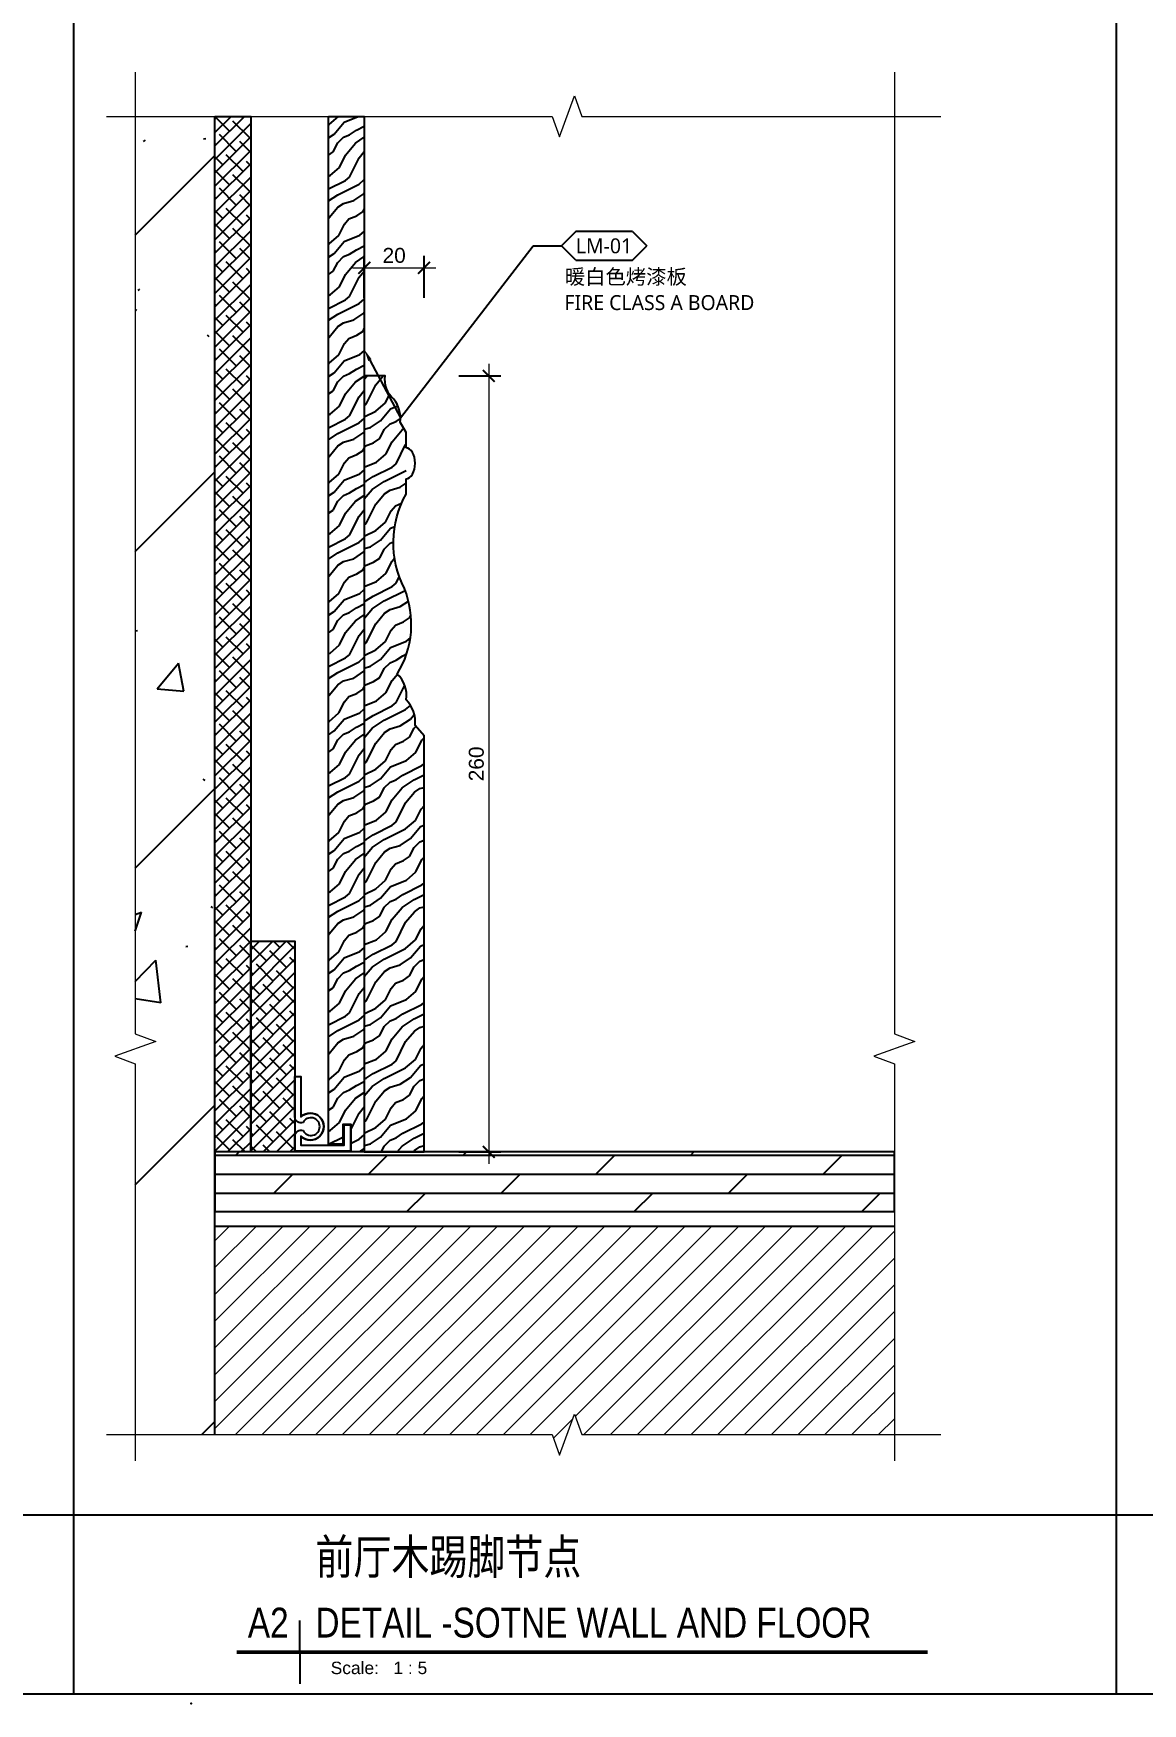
# Model space of a CAD drawing. Header units: millimetres. Extents: x 6321 to 61876, y 123 to 15211.
# Drawn here: x 50128 to 50499, y 8082 to 8641 of the extents above; entities that cross this region are included whole.
import ezdxf
from ezdxf import colors
from ezdxf.entities.mleader import LeaderData, LeaderLine
from ezdxf.enums import TextEntityAlignment as Align
from ezdxf.math import Vec2, Vec3

# ---------------------------------------------------------------- set-up
doc = ezdxf.new("R2010")
doc.units = ezdxf.units.MM
doc.layers.get('Defpoints').update_dxf_attribs({"color": 250})
for name, color, linetype, lineweight in [('_ACM-A-ANNO-DIMS', 2, 'Continuous', 13), ('_ACM-A-ANNO-DIMS @ 2', 2, 'Continuous', 13), ('_ACM-A-DETL-PATT', 8, 'Continuous', 0), ('Thick Line', 7, 'Continuous', 50), ('视图标题', 90, 'Continuous', 25)]:
    doc.layers.add(name, color=color, linetype=linetype, lineweight=lineweight)
for name, color, linetype in [('G-ANNO-SYMB', 7, 'Continuous'), ('G-ANNO-TITL', 7, 'Continuous'), ('I-DETL-LW01', 1, 'Continuous'), ('I-DETL-LW02', 2, 'Continuous'), ('I-DETL-LW251', 251, 'Continuous'), ('IA10-16 Floor Detail$0$I-SECT-LW09', 9, 'Continuous'), ('PE-尺寸标注', 44, 'Continuous'), ('WALL TYPE$0$G-ANNO-NOTE-CH', 7, 'Continuous'), ('WALL TYPE$0$I-SECT-LW03', 3, 'Continuous')]:
    doc.layers.add(name, color=color, linetype=linetype)
doc.styles.add('Aecom chinese title', font='simhei.ttf', dxfattribs={"width": 0.8})
doc.styles.add('Arial', font='ARIALUNI.ttf')
doc.styles.add('Arial_4', font='arial.ttf', dxfattribs={"height": 2.5})
doc.styles.add('WALL TYPE$0$Aecom Chinese', font='Microsoft YaHei.ttf')
doc.dimstyles.new('Aec-Arch-M-2', dxfattribs={"dimscale": 2, "dimtxt": 2.5, "dimasz": 2, "dimexe": 2, "dimexo": 2, "dimgap": 0.8, "dimtad": 1, "dimdec": 0, "dimrnd": 1, "dimzin": 3, "dimdsep": 46, "dimtxsty": 'Arial', "dimblk": 'WALL TYPE$0$_ArchTick', "dimcen": 2.5, "dimdle": 2, "dimclrd": 256, "dimclre": 256, "dimclrt": 256, "dimazin": 2, "dimtfac": 0.75, "dimtdec": 0, "dimtix": 1, "dimtmove": 2, "dimatfit": 2, "dimfxl": 5, "dimfxlon": 1, "dimtolj": 1, "dimtzin": 0, "dimlwd": -1, "dimarcsym": 0})

# ---------------------------------------------------------------- blocks, each defined once
blk = doc.blocks.new('WALL TYPE$0$_ArchTick')
at = {"color": 0, "linetype": 'ByBlock', "const_width": 0.15}
blk.add_lwpolyline([(-0.5, -0.5), (0.5, 0.5)], dxfattribs=at)
blk = doc.blocks.new('*D138')
at = {"layer": '_ACM-A-ANNO-DIMS', "ltscale": 2, "transparency": 16777216}
blk.add_line((50280.24253166417, 8530.405074895874), (50280.24253166417, 8262.405074895862), dxfattribs=at)
at = {"layer": '_ACM-A-ANNO-DIMS', "linetype": 'Continuous', "lineweight": -2, "ltscale": 2, "transparency": 16777216}
for p, q in [((50270.24358504877, 8526.405074895874), (50284.24253166417, 8526.405074895874)), ((50270.24253166417, 8266.405074895862), (50284.24253166417, 8266.405074895862))]:
    blk.add_line(p, q, dxfattribs=at)
at = {"layer": 'Defpoints', "color": 0, "linetype": 'Continuous', "ltscale": 2, "transparency": 16777216}
for p in [(50245.53711504594, 8526.405074895874, 0.4748328055727624), (50245.53711504588, 8266.405074895862), (50280.24253166417, 8266.405074895862)]:
    blk.add_point(p, dxfattribs=at)
at = {"layer": '_ACM-A-ANNO-DIMS', "linetype": 'Continuous', "ltscale": 2, "transparency": 16777216, "xscale": 4, "yscale": 4, "zscale": 4}
for p, rotation in [((50280.24253166417, 8526.405074895874), 90), ((50280.24253166417, 8266.405074895862), 270)]:
    blk.add_blockref('WALL TYPE$0$_ArchTick', p, dxfattribs=dict(at, rotation=rotation))
at = {"layer": '_ACM-A-ANNO-DIMS', "linetype": 'Continuous', "ltscale": 2, "transparency": 16777216, "insert": (50276.08796140495, 8396.40507489585), "char_height": 5, "attachment_point": 5, "rotation": 90, "style": 'Arial'}
blk.add_mtext('\\A1;260', dxfattribs=at)
blk = doc.blocks.new('*D139')
at = {"layer": '_ACM-A-ANNO-DIMS', "ltscale": 2, "transparency": 16777216}
blk.add_line((50234.53711507198, 8562.585313085336), (50262.53711499748, 8562.585313085336), dxfattribs=at)
at = {"layer": '_ACM-A-ANNO-DIMS', "linetype": 'Continuous', "lineweight": -2, "ltscale": 2, "transparency": 16777216}
for p, q in [((50238.53711507198, 8552.586290567795), (50238.53711507198, 8566.585313085336)), ((50258.53711499748, 8552.585374151753), (50258.53711499748, 8566.585313085336))]:
    blk.add_line(p, q, dxfattribs=at)
at = {"layer": 'Defpoints', "color": 0, "linetype": 'Continuous', "ltscale": 2, "transparency": 16777216}
for p in [(50258.53711499748, 8562.585313085336), (50238.53711507198, 8526.40507489587, 0.4748328055727624), (50258.53711499748, 8405.821945462265, 0.4748328055727624)]:
    blk.add_point(p, dxfattribs=at)
at = {"layer": '_ACM-A-ANNO-DIMS', "linetype": 'Continuous', "ltscale": 2, "transparency": 16777216, "xscale": 4, "yscale": 4, "zscale": 4, "rotation": 180}
blk.add_blockref('WALL TYPE$0$_ArchTick', (50238.53711507198, 8562.585313085336), dxfattribs=at)
at = {"layer": '_ACM-A-ANNO-DIMS', "linetype": 'Continuous', "ltscale": 2, "transparency": 16777216, "xscale": 4, "yscale": 4, "zscale": 4}
blk.add_blockref('WALL TYPE$0$_ArchTick', (50258.53711499748, 8562.585313085336), dxfattribs=at)
at = {"layer": '_ACM-A-ANNO-DIMS', "linetype": 'Continuous', "ltscale": 2, "transparency": 16777216, "insert": (50248.53711503473, 8566.739883344544), "char_height": 5, "attachment_point": 5, "style": 'Arial'}
blk.add_mtext('\\A1;20', dxfattribs=at)
blk = doc.blocks.new('视口 - No Ref  Number-1111583-交互展示区立面图2 DIGITAL CORRIDOR ELEVATION 2')
at = {"layer": 'Thick Line'}
blk.add_line((-4.375866897181176e-18, -2.43028095123073e-18), (-12.7, 2.276152888869338e-18), dxfattribs=at)
at = {"layer": '视图标题'}
for p, q in [((-9.916343030603174e-20, -2.43028095123069e-18), (5.079472632426117e-21, 6.35)), ((-4.375866897181283e-18, -2.43028095123069e-18), (1.253369462707223e-19, -6.35))]:
    blk.add_line(p, q, dxfattribs=at)
blk = doc.blocks.new('A$C0FD827E6')
at = {"color": 0, "linetype": 'ByBlock', "lineweight": -2}
blk.add_point((-3.125000000000227, -10.74054943528381), dxfattribs=at)
at = {"layer": '视图标题', "color": 7, "lineweight": 50}
blk.add_line((18.74999999999977, -0.390625), (144.9336310426152, -0.390625), dxfattribs=at)
at = {"layer": '视图标题'}
blk.add_blockref('视口 - No Ref  Number-1111583-交互展示区立面图2 DIGITAL CORRIDOR ELEVATION 2', (18.74999999999977, -0.390625), dxfattribs=at)
at = {"layer": 'G-ANNO-SYMB', "width": 0.8}
for tag, p, height, style in [('TITLE1', (21.87500100595412, 19.23148651653764), 7, 'Aecom chinese title'), ('TITLE2', (21.87500100595412, 10.35156173424548), 6, 'Arial'), ('DN', (3.125001005954118, 2.539061734245479), 6, 'Arial'), ('TITLE3', (21.87500100595412, 2.539061734245479), 6, 'Arial')]:
    blk.add_attdef(tag, p, '', height=height, dxfattribs=dict(at, style=style))
at = {"layer": '视图标题', "color": 7, "lineweight": 5, "insert": (24.94145014255275, -2.316222061894706), "char_height": 2.5, "width": 25.89450625, "attachment_point": 1, "style": 'Arial_4'}
blk.add_mtext('Scale:   1 : 5', dxfattribs=at)
blk = doc.blocks.new('WHA12202707')
at = {"transparency": 16777216}
for p, q in [((2.381249999995816, 2.381249999998545), (0, 0)), ((2.381249999995816, -2.381249999994907), (0, 0)), ((11.90624999998818, 2.381249999998545), (2.381249999995816, 2.381249999998545)), ((11.90624999998818, 2.381249999998545), (14.28749999998399, 0)), ((11.90624999998818, -2.381249999994907), (14.28749999998399, 0)), ((2.381249999995816, -2.381249999994907), (11.90624999998818, -2.381249999994907))]:
    blk.add_line(p, q, dxfattribs=at)
at = {"transparency": 16777216, "style": 'WALL TYPE$0$Aecom Chinese'}
blk.add_attdef('英文2', (0.4915142908575945, -14.58335883787367), '', height=2.5, dxfattribs=at)
at = {"layer": 'WALL TYPE$0$G-ANNO-NOTE-CH', "transparency": 16777216, "style": 'WALL TYPE$0$Aecom Chinese'}
blk.add_attdef('编号', text='', height=2.5, dxfattribs=at).set_placement((7.100982051833853, 0), align=Align.MIDDLE)
for tag, p in [('中文', (0.5380008727915992, -5.178695852169766)), ('英文', (0.4915142908830603, -9.507158057298511))]:
    blk.add_attdef(tag, text='', height=2.5, dxfattribs=at).set_placement(p, align=Align.MIDDLE_LEFT)

msp = doc.modelspace()

# ---------------------------------------------------------------- hatches: boundary and pattern name
h = msp.add_hatch()
h.set_pattern_fill('0-钢筋混凝土001-DOM', color=250, scale=15, pattern_type=2)
h.set_pattern_definition([(45, (-3245.194146723894, -1558.447444059378), (-53.03300858899107, 53.03300858899107), []), (49.99999999999999, (-3245.194146723894, -1558.447444059378), (107.589027390113, -9.412820247389266), [11.25, -123.75]), (355, (-3245.194146723894, -1558.447444059378), (-20.81270004195, 112.8288200550018), [9, -99]), (100.4514, (-3236.228394723894, -1559.231845059378), (86.77640725710323, 103.415931309143), [9.5610285, -105.1713168]), (46.18420000000001, (-3245.194146723894, -1528.447444059378), (160.0861572938467, -24.82785214935271), [16.875, -185.625]), (96.6356, (-3231.853634973894, -1530.516440109378), (140.1994058323055, 146.1176806350663), [14.3415432, -157.75695]), (351.1842, (-3245.194146723894, -1528.447444059378), (140.1992917700441, 146.1177901387987), [13.5, -148.5]), (21, (-3230.194146723894, -1535.947444059378), (89.53605781776925, -60.39283359980082), [11.25, -123.75]), (326.0000000000001, (-3230.194146723894, -1535.947444059378), (36.49729978823726, 108.772506757028), [9, -99]), (71.4514, (-3222.732811773894, -1540.980184959378), (126.0333942872235, 48.37957450649286), [9.5610285, -105.1713168]), (37.50000000000001, (-3245.194146723894, -1558.447444059378), (1.8239782975936, 49.93407807469672), [0.75, -97.8, 0.75, -100.5, 0.75, -99.375]), (7.499999999999999, (-3245.194146723894, -1558.447444059378), (39.46043061632229, 59.16175678235403), [0.75, -57.3, 0.75, -95.55, 0.75, -37.875]), (327.5, (-3278.644146723894, -1558.447444059378), (80.07336542586135, -3.383230760156963), [0.75, -37.5, 0.75, -117, 0.75, -155.25]), (317.5, (-3293.644146723894, -1558.447444059378), (87.47792540135794, 15.01574734984766), [0.75, -48.75, 0.75, -77.69999999999999, 0.75, -110.25])])
h.paths.add_polyline_path([(50161.76327334069, 8295.943544525866), (50161.76327334068, 8171.670861127624), (50188.4784849545, 8171.670861127624), (50188.47848495451, 8613.315662807594), (50161.76327334069, 8613.315662807594), (50161.76327334068, 8305.943544525866), (50168.63196688932, 8303.44354452587), (50154.89457979205, 8298.443544525866)])
at = {"layer": '_ACM-A-DETL-PATT'}
h = msp.add_hatch(dxfattribs=at)
h.set_pattern_fill('ANSI31', color=256, scale=2)
h.set_pattern_definition([(45, (50188.47848495451, 8164.802167578984), (-4.490128060534577, 4.490128060534577), [])])
h.paths.add_polyline_path([(50188.47848495451, 8241.454833020149), (50188.47848495451, 8171.670861127624), (50301.46815590932, 8171.670861127624), (50303.96815590932, 8164.802167578984), (50308.96815590932, 8178.539554676261), (50311.46815590932, 8171.670861127624), (50416.18005168642, 8171.670861127624), (50416.18005168642, 8241.454833020149)])
at = {"layer": 'I-DETL-LW251'}
h = msp.add_hatch(dxfattribs=at)
h.set_pattern_fill('ANSI38', color=250)
h.set_pattern_definition([(45, (13926.632522926, -2208.373822223376), (-2.245064030267288, 2.245064030267288), []), (135, (13926.632522926, -2208.373822223376), (-6.735192090801864, 2.245064030267289), [7.9375, -4.7625])])
h.paths.add_polyline_path([(50188.47848495451, 8613.315662807594), (50200.4784849545, 8613.315662807594), (50200.47848495451, 8266.40507489587), (50188.47848495451, 8266.40507489587)])
h = msp.add_hatch(dxfattribs=at)
h.set_pattern_fill('ANSI38', color=250)
h.set_pattern_definition([(45, (50917.41965204142, 9086.976020564021), (-2.245064030267288, 2.245064030267288), []), (135, (50917.41965204142, 9086.976020564021), (-6.735192090801864, 2.245064030267289), [7.9375, -4.7625])])
h.paths.add_polyline_path([(50200.47848495452, 8337.029958328696), (50215.27848495452, 8337.029958328696), (50215.27848490723, 8266.40507489587), (50200.47848490723, 8266.40507489587)])
at = {"layer": 'IA10-16 Floor Detail$0$I-SECT-LW09'}
h = msp.add_hatch(dxfattribs=at)
h.set_pattern_fill('DOLMIT', color=8)
h.set_pattern_definition([(0, (50011.34749339845, 7268.348855776206), (0, 6.35), []), (45, (50011.34749339845, 7268.348855776206), (-12.69999134350098, 12.69999134350099), [8.980256121069154, -17.96051224213831])])
h.paths.add_polyline_path([(50416.18005168642, 8266.40507489582), (50188.47848495451, 8266.40507489587), (50188.47848495451, 8246.405074895776), (50416.18005168641, 8246.405074895725)])
at = {"layer": 'PE-尺寸标注'}
h = msp.add_hatch(dxfattribs=at)
h.set_pattern_fill('木纹面1', color=250, scale=5, style=0, pattern_type=2)
h.set_pattern_definition([(63.43494882, (14150.18362301555, -2363.763360903119), (19.9999999776412, -1.019972994953378e-09), [4.621368349999983, -17.73931139999993]), (40.60129465000001, (14137.02658366555, -2346.46939465312), (19.99999998960277, 1.801355620223433e-08), [4.1580665, -88.037378]), (40.60129465000001, (14147.02658366555, -2326.46939465312), (19.99999998960277, 1.801355620223433e-08), [4.1580665, -88.037378]), (40.60129465000001, (14157.02658366555, -2306.46939465312), (19.99999995163994, -1.452601372520235e-08), [4.1580665, -88.037378]), (63.43494882, (14140.03618701555, -2366.558232903119), (19.9999999776412, -1.019972994953378e-09), [4.237007799999983, -18.12367194999993]), (50.19442891000001, (14141.93103451555, -2362.768537903119), (20.00000001048198, 7.906986176919872e-10), [2.240490499999992, -75.86200599999972]), (50.19442891000001, (14151.93103451555, -2342.768537903119), (20.00000001048198, 7.906986176919872e-10), [2.240490499999992, -75.86200599999972]), (50.19442891000001, (14161.93103451555, -2322.768537903119), (20.00000001048198, 7.906986176919872e-10), [2.240490499999992, -75.86200599999972]), (21.80140949, (14143.36536156555, -2361.04734540312), (19.99999999207265, -2.658084197193489e-08), [2.86871215, -50.9829359]), (33.69006753, (14146.02889396554, -2359.981932453119), (20.00000002516126, -1.246418634970325e-08), [2.521813, -33.53369975]), (63.43494880000001, (14148.12716921555, -2358.583082303119), (19.9999999776412, -8.001289630854558e-09), [3.3552885, -19.0053909]), (45, (14149.62770001555, -2355.582020703119), (19.99999996643937, 0), [2.7178182, -53.8507243]), (45, (14159.62770001555, -2335.582020703119), (19.99999996643937, 0), [2.7178182, -53.8507243]), (21.80140949, (14151.54948766555, -2353.66023305312), (19.99999999207265, -2.658084197193489e-08), [2.19237, -51.65927799999999]), (63.43494880000001, (14133.55510656555, -2367.02039375312), (19.9999999776412, -8.001289630854558e-09), [7.1895999, -15.1710799]), (50.19442891000001, (14136.77039341555, -2360.58982010312), (20.00000001048198, 7.906986176919872e-10), [4.573561999999983, -73.52893489999973]), (50.19442891000001, (14146.77039341555, -2340.58982010312), (20.00000001048198, 7.906986176919872e-10), [4.573561999999983, -73.52893489999973]), (50.19442891000001, (14156.77039341555, -2320.58982010312), (20.00000001048198, 7.906986176919872e-10), [4.573561999999983, -73.52893489999973]), (33.69006753, (14139.69831636555, -2357.076312553119), (20.00000002516126, -1.246418634970325e-08), [2.2405595, -33.8149534]), (15.94539589999999, (14141.56257441555, -2355.833473853119), (19.99999999510854, -1.449476086934354e-06), [3.5624845, -69.23861445]), (33.69006753, (14144.98798851555, -2354.85478415312), (20.00000002516126, -1.246418634970325e-08), [4.0929665, -31.9625462]), (50.19442891000001, (14148.39354251555, -2352.584414803119), (20.00000001048198, 7.906986176919872e-10), [5.197337999999983, -72.90515899999973]), (50.19442891000001, (14158.39354251555, -2332.584414803119), (20.00000001048198, 7.906986176919872e-10), [5.197337999999983, -72.90515899999973]), (50.1944289, (14168.39354251555, -2312.584414803119), (20.00000001048198, -2.699959145147091e-09), [5.197338, -72.905159]), (21.80140949, (14151.72080236555, -2348.59170705312), (19.99999999207265, -2.658084197193489e-08), [5.7145015, -48.137147]), (50.19442891000001, (14132.25036176555, -2359.629883403119), (20.00000001048198, 7.906986176919872e-10), [5.214066749999984, -72.88842999999972]), (50.19442891000001, (14142.25036176555, -2339.629883403119), (20.00000001048198, 7.906986176919872e-10), [5.214066749999984, -72.88842999999972]), (50.19442891000001, (14152.25036176555, -2319.629883403119), (20.00000001048198, 7.906986176919872e-10), [5.214066749999984, -72.88842999999972]), (33.69006753, (14135.58832596555, -2355.624326403119), (20.00000002516126, -1.246418634970325e-08), [4.838075, -31.21743775]), (26.56505118, (14139.61384766555, -2352.94064520312), (19.9999999776412, 1.019975215399427e-09), [7.98596, -81.456759]), (26.56505118, (14149.61384766555, -2332.94064520312), (19.9999999776412, 1.019975215399427e-09), [7.98596, -81.456759]), (40.60129465000001, (14146.75672876555, -2349.36919690312), (19.99999998960277, 1.801355620223433e-08), [4.319301400000001, -87.87614315]), (40.60129465000001, (14156.75672876555, -2329.36919690312), (19.99999998960277, 1.801355620223433e-08), [4.319301400000001, -87.87614315]), (40.60129465000001, (14166.75672676555, -2309.36919690312), (19.99999998960277, 1.801355620223433e-08), [4.319301400000001, -87.87614315]), (33.69006753, (14133.58505126555, -2352.84600785312), (20.00000002516126, -1.246418634970325e-08), [2.73579165, -33.31972211]), (26.56505119999999, (14135.86136751555, -2351.328463703119), (19.9999999776412, 8.001289630854558e-09), [7.1580762, -82.28464299999999]), (26.56505119999999, (14145.86136751555, -2331.328463703119), (20.00000002236256, -8.144142804589194e-08), [7.1580762, -82.28464299999999]), (40.60129465000001, (14142.26374551555, -2348.12727490312), (19.99999998960277, 1.801355620223433e-08), [1.700823, -90.49462155]), (40.60129465000001, (14152.26374551555, -2328.12727490312), (19.99999998960277, 1.801355620223433e-08), [1.700823, -90.49462155]), (40.60129465000001, (14162.26374526555, -2308.12727490312), (19.99999998960277, 1.801355620223433e-08), [1.700823, -90.49462155])])
h.paths.add_polyline_path([(50226.53711507198, 8613.31564308733), (50238.53711507198, 8613.315666996705), (50238.53711507198, 8266.405074895907), (50234.08462692917, 8266.405074895907), (50234.08462692917, 8275.597865882539), (50231.28191140819, 8275.597865882539), (50231.28191140819, 8268.986984683366), (50226.53711507219, 8268.987778027675)])
h = msp.add_hatch(dxfattribs=at)
h.set_pattern_fill('木纹面1', color=250, scale=5, style=0, pattern_type=2)
h.set_pattern_definition([(63.43494882, (8445.770963637362, -3619.812372759321), (19.9999999776412, -1.019972994953378e-09), [4.621368349999987, -17.73931139999994]), (40.60129465000001, (8432.613924287361, -3602.518406509321), (19.99999998960277, 1.801355620223433e-08), [4.1580665, -88.037378]), (40.60129465000001, (8442.613924287361, -3582.518406509321), (19.99999998960277, 1.801355620223433e-08), [4.1580665, -88.037378]), (40.60129465000001, (8452.613924287361, -3562.518406509321), (19.99999995163994, -1.452601372520235e-08), [4.1580665, -88.037378]), (63.43494882, (8435.62352763736, -3622.607244759321), (19.9999999776412, -1.019972994953378e-09), [4.237007799999986, -18.12367194999995]), (50.19442891000001, (8437.518375137362, -3618.817549759321), (20.00000001048198, 7.906986176919872e-10), [2.240490499999993, -75.86200599999978]), (50.19442891000001, (8447.518375137362, -3598.817549759321), (20.00000001048198, 7.906986176919872e-10), [2.240490499999993, -75.86200599999978]), (50.19442891000001, (8457.518375137362, -3578.817549759321), (20.00000001048198, 7.906986176919872e-10), [2.240490499999993, -75.86200599999978]), (21.80140949, (8438.952702187362, -3617.09635725932), (19.99999999207265, -2.658084197193489e-08), [2.86871215, -50.9829359]), (33.69006753, (8441.616234587362, -3616.030944309321), (20.00000002516126, -1.246418634970325e-08), [2.521813, -33.53369975]), (63.43494880000001, (8443.714509837362, -3614.63209415932), (19.9999999776412, -8.001289630854558e-09), [3.3552885, -19.0053909]), (45, (8445.215040637362, -3611.63103255932), (19.99999996643937, 0), [2.7178182, -53.8507243]), (45, (8455.215040637362, -3591.63103255932), (19.99999996643937, 0), [2.7178182, -53.8507243]), (21.80140949, (8447.136828287361, -3609.709244909321), (19.99999999207265, -2.658084197193489e-08), [2.19237, -51.65927799999999]), (63.43494880000001, (8429.142447187362, -3623.069405609321), (19.9999999776412, -8.001289630854558e-09), [7.1895999, -15.1710799]), (50.19442891000001, (8432.357734037361, -3616.638831959321), (20.00000001048198, 7.906986176919872e-10), [4.573561999999987, -73.52893489999978]), (50.19442891000001, (8442.357734037361, -3596.638831959321), (20.00000001048198, 7.906986176919872e-10), [4.573561999999987, -73.52893489999978]), (50.19442891000001, (8452.357734037361, -3576.638831959321), (20.00000001048198, 7.906986176919872e-10), [4.573561999999987, -73.52893489999978]), (33.69006753, (8435.285656987362, -3613.12532440932), (20.00000002516126, -1.246418634970325e-08), [2.2405595, -33.8149534]), (15.94539589999999, (8437.149915037362, -3611.88248570932), (19.99999999510854, -1.449476086934354e-06), [3.5624845, -69.23861445]), (33.69006753, (8440.575329137362, -3610.903796009321), (20.00000002516126, -1.246418634970325e-08), [4.0929665, -31.9625462]), (50.19442891000001, (8443.980883137361, -3608.63342665932), (20.00000001048198, 7.906986176919872e-10), [5.197337999999987, -72.90515899999978]), (50.19442891000001, (8453.980883137361, -3588.63342665932), (20.00000001048198, 7.906986176919872e-10), [5.197337999999987, -72.90515899999978]), (50.1944289, (8463.980883137361, -3568.63342665932), (20.00000001048198, -2.699959145147091e-09), [5.197338, -72.905159]), (21.80140949, (8447.308142987362, -3604.640718909321), (19.99999999207265, -2.658084197193489e-08), [5.7145015, -48.137147]), (50.19442891000001, (8427.837702387362, -3615.678895259321), (20.00000001048198, 7.906986176919872e-10), [5.214066749999987, -72.88842999999977]), (50.19442891000001, (8437.837702387362, -3595.678895259321), (20.00000001048198, 7.906986176919872e-10), [5.214066749999987, -72.88842999999977]), (50.19442891000001, (8447.837702387362, -3575.678895259321), (20.00000001048198, 7.906986176919872e-10), [5.214066749999987, -72.88842999999977]), (33.69006753, (8431.175666587362, -3611.673338259321), (20.00000002516126, -1.246418634970325e-08), [4.838075, -31.21743775]), (26.56505118, (8435.201188287361, -3608.989657059321), (19.9999999776412, 1.019975215399427e-09), [7.98596, -81.456759]), (26.56505118, (8445.201188287361, -3588.989657059321), (19.9999999776412, 1.019975215399427e-09), [7.98596, -81.456759]), (40.60129465000001, (8442.344069387362, -3605.418208759321), (19.99999998960277, 1.801355620223433e-08), [4.319301400000001, -87.87614315]), (40.60129465000001, (8452.344069387362, -3585.418208759321), (19.99999998960277, 1.801355620223433e-08), [4.319301400000001, -87.87614315]), (40.60129465000001, (8462.344067387361, -3565.418208759321), (19.99999998960277, 1.801355620223433e-08), [4.319301400000001, -87.87614315]), (33.69006753, (8429.172391887361, -3608.895019709321), (20.00000002516126, -1.246418634970325e-08), [2.73579165, -33.31972211]), (26.56505119999999, (8431.44870813736, -3607.37747555932), (19.9999999776412, 8.001289630854558e-09), [7.1580762, -82.28464299999999]), (26.56505119999999, (8441.44870813736, -3587.37747555932), (20.00000002236256, -8.144142804589194e-08), [7.1580762, -82.28464299999999]), (40.60129465000001, (8437.851086137362, -3604.176286759321), (19.99999998960277, 1.801355620223433e-08), [1.700823, -90.49462155]), (40.60129465000001, (8447.851086137362, -3584.176286759321), (19.99999998960277, 1.801355620223433e-08), [1.700823, -90.49462155]), (40.60129465000001, (8457.851085887361, -3564.176286759321), (19.99999998960277, 1.801355620223433e-08), [1.700823, -90.49462155])])
edge = h.paths.add_edge_path()
edge.add_line((50252.53711501983, 8502.287948520863), (50252.53711501983, 8507.455917251626))
edge.add_line((50252.53711501983, 8507.455917251626), (50250.53711502728, 8510.901595949721))
edge.add_arc((50240.58489667806, 8512.303881053407), 10.05052504014714, 351.9797219312368, 399.5200050795318)
edge.add_arc((50253.93424374804, 8525.095431536029), 8.498643195831919, 171.1353803830274, 228.8145070005629, ccw=False)
edge.add_line((50245.53711504591, 8526.40507489587), (50238.53711507199, 8526.40507489587))
edge.add_line((50238.53711507199, 8526.40507489587), (50238.53711507198, 8266.405074895863))
edge.add_line((50238.53711507198, 8266.405074895863), (50258.53711499748, 8266.405074895867))
edge.add_line((50258.53711499748, 8266.405074895867), (50258.53711499748, 8405.821945462265))
edge.add_line((50258.53711499748, 8405.821945462265), (50255.53711500866, 8409.267563125215))
edge.add_arc((50244.96904031983, 8410.41548208979), 10.63023614873192, 353.8007573452679, 404.6071408440296)
edge.add_arc((50243.26327613903, 8419.479197714962), 9.410631853999348, 350.2189018747986, 408.1889963144571)
edge.add_arc((50222.57946803421, 8443.211693513917), 31.72091264488684, 328.194088138417, 382.1705540243183)
edge.add_arc((50281.68644943561, 8470.441301845049), 33.41853959535202, 150.7212126015101, 207.1685912466846, ccw=False)
edge.add_line((50252.53711501983, 8486.784957855967), (50252.53711501983, 8491.952804516402))

# ---------------------------------------------------------------- linework, layer by layer
msp.add_arc((50220.4518665303, 8274.895833063792, 0.03538970285239595), 4.511778188747094, 225.3032882783399, 134.6967117216601)
at = {"layer": '_ACM-A-ANNO-DIMS', "linetype": 'Continuous', "ltscale": 2, "elevation": 3.645148675658872}
for points in [[(50161.76327334068, 8628.127549346858), (50161.76327334068, 8305.94354452587), (50168.63196688932, 8303.44354452587), (50154.89457979205, 8298.44354452587), (50161.76327334068, 8295.94354452587), (50161.76327334068, 8162.925418990349)], [(50416.18005168642, 8628.127549346858), (50416.18005168642, 8305.94354452587), (50423.04874523506, 8303.44354452587), (50409.31135813778, 8298.44354452587), (50416.18005168642, 8295.94354452587), (50416.18005168642, 8162.925418990349)]]:
    msp.add_lwpolyline(points, dxfattribs=at)
at = {"layer": '_ACM-A-ANNO-DIMS', "linetype": 'Continuous', "ltscale": 2}
for points in [[(50152.1647675765, 8613.315662807594), (50301.46815590932, 8613.315662807594), (50303.96815590932, 8606.446969258954), (50308.96815590932, 8620.18435635623), (50311.46815590932, 8613.315662807594), (50431.75067496684, 8613.315662807594)], [(50152.1647675765, 8171.670861127624), (50301.46815590932, 8171.670861127624), (50303.96815590932, 8164.802167578984), (50308.96815590932, 8178.539554676261), (50311.46815590932, 8171.670861127624), (50431.75067496684, 8171.670861127624)]]:
    msp.add_lwpolyline(points, dxfattribs=at)
at = {"layer": 'Defpoints', "color": 251}
for p, q in [((50141.0403222418, 9228.772157678226), (50141.0403222418, 8084.772157678226)), ((50490.54032566086, 9228.772157678226), (50490.54032566086, 8084.772157678226)), ((49755.94032566086, 8144.772157678226), (51225.14032566087, 8144.772157678226))]:
    msp.add_line(p, q, dxfattribs=at)
at = {"layer": 'Defpoints', "color": 1}
msp.add_lwpolyline([(51225.14032566087, 8084.772157678226), (49755.94032566086, 8084.772157678226), (49755.94032566086, 9228.772157678226), (51225.14032566087, 9228.772157678226)], close=True, dxfattribs=at)
at = {"layer": 'I-DETL-LW01'}
for points in [[(50188.47848495451, 8613.315662807594), (50200.4784849545, 8613.315662807594), (50200.47848495451, 8266.40507489587), (50188.47848495451, 8266.40507489587)], [(50200.47848495452, 8337.029958328696), (50215.27848495452, 8337.029958328696), (50215.27848490723, 8266.40507489587), (50200.47848490723, 8266.40507489587)]]:
    msp.add_lwpolyline(points, close=True, dxfattribs=at)
at = {"layer": 'I-DETL-LW01', "elevation": 3.645148675658872}
msp.add_lwpolyline([(50416.18005168642, 8241.454833020149), (50188.47848495451, 8241.454833020149)], dxfattribs=at)
at = {"layer": 'I-DETL-LW02', "elevation": 0.4748328055727624}
msp.add_lwpolyline([(50226.53711507198, 8613.31564308733), (50238.53711507198, 8613.315666996705), (50238.53711507198, 8266.405074895907), (50234.08462692917, 8266.405074895907), (50234.08462692917, 8275.597865882539), (50231.28191140819, 8275.597865882539), (50231.28191140819, 8268.986984683366), (50226.53711507219, 8268.987778027675)], close=True, dxfattribs=at)
msp.add_lwpolyline([(50252.53711501983, 8502.287948520863), (50252.53711501983, 8507.455917251626), (50250.53711502728, 8510.901595949721, 0.2104609323525432), (50248.33789628548, 8518.699508518328, -0.2571244085404081), (50245.53711504591, 8526.40507489587), (50238.53711507199, 8526.40507489587), (50238.53711507198, 8266.405074895863), (50258.53711499748, 8266.405074895867), (50258.53711499748, 8405.821945462265), (50255.53711500866, 8409.267563125215, 0.2253890010324974), (50252.53711501983, 8417.880478132187, 0.2584783740189748), (50249.53711503101, 8426.493393139166, 0.2399701561620722), (50251.955083772, 8455.182052700258, -0.251402421285622), (50252.53711501983, 8486.784957855967), (50252.53711501983, 8491.952804516402)], format="xyb", dxfattribs=at)
at = {"layer": 'I-DETL-LW02', "elevation": -0.01089925951196724}
msp.add_lwpolyline([(50233.86034200308, 8266.630939322133), (50215.27848970941, 8266.630939322133), (50215.27848970941, 8271.688681371552, -0.5273176530246371), (50218.00219091106, 8273.553153569597, 4.178275816144416), (50218.00219091817, 8276.238512562517, -0.5273176539620763), (50215.27848970941, 8278.10298475604), (50215.27848970941, 8291.654237295801), (50217.27848970941, 8291.654237295801), (50217.27848970941, 8278.102984756044, -2.396255539831327), (50217.27848970941, 8271.688681371541), (50217.27848970941, 8268.630939322133), (50230.1805799311, 8268.630939322133), (50231.78191140819, 8268.630939322133), (50231.78191140819, 8275.4216602789), (50233.86034200308, 8275.4216602789)], format="xyb", close=True, dxfattribs=at)
at = {"layer": 'I-DETL-LW02'}
msp.add_lwpolyline([(50416.18005168642, 8266.40507489582), (50188.47848495451, 8266.40507489587), (50188.47848495451, 8246.405074895776), (50416.18005168641, 8246.405074895725)], close=True, dxfattribs=at)
msp.add_ellipse((50252.53711501982, 8497.120376518631, 0.4748328055727624), major_axis=(1.455191522836685e-11, 5.167572002232191), ratio=0.5837137594297165, start_param=3.141592653589793, end_param=6.283185307179586, dxfattribs=at)
at = {"layer": 'WALL TYPE$0$I-SECT-LW03'}
msp.add_lwpolyline([(50188.47848495451, 8171.670861127624), (50188.47848495451, 8613.315662807594)], dxfattribs=at)

# ---------------------------------------------------------------- block references
at = {"layer": 'G-ANNO-TITL'}
ref = msp.add_blockref('A$C0FD827E6', (50185.6981701381, 8099.470095435719), dxfattribs=dict(at, xscale=1.666666666666667, yscale=1.666666666666667, zscale=1.666666666666667))
ref.add_attrib('TITLE3', 'DETAIL -SOTNE WALL AND FLOOR', (50222.15650514803, 8103.701864992795), dxfattribs={"layer": 'G-ANNO-SYMB', "height": 10, "style": 'Arial', "width": 0.8000000000000002})
ref.add_attrib('TITLE1', '前厅木踢脚节点', (50222.15650514803, 8124.936599390633), dxfattribs={"layer": 'G-ANNO-SYMB', "height": 11.66666666666667, "style": 'Aecom chinese title', "width": 0.8})
ref.add_attrib('DN', 'A2', (50199.50435325844, 8103.701864992795), dxfattribs={"layer": 'G-ANNO-SYMB', "height": 10, "style": 'Arial', "width": 0.8000000000000002})

# ---------------------------------------------------------------- dimensions: what is measured, and where the dimension line sits
at = {"layer": '_ACM-A-ANNO-DIMS', "linetype": 'Continuous', "ltscale": 2}
dim = msp.add_linear_dim(base=(50258.53711499748, 8562.585313085336), p1=(50238.53711507198, 8526.40507489587, 0.4748328055727624), p2=(50258.53711499748, 8405.821945462265, 0.4748328055727624), dimstyle='Aec-Arch-M-2', override={"dimrnd": 5}, dxfattribs=at)
dim.commit()
dim.dimension.update_dxf_attribs({"geometry": '*D139', "text_midpoint": (50248.53711503473, 8566.739883344544)})
dim = msp.add_linear_dim(base=(50280.24253166417, 8266.405074895862), p1=(50245.53711504591, 8526.40507489587, 0.4748328055727624), p2=(50245.53711504585, 8266.405074895858), angle=90, dimstyle='Aec-Arch-M-2', override={"dimrnd": 5}, dxfattribs=at)
dim.commit()
dim.dimension.update_dxf_attribs({"geometry": '*D138', "text_midpoint": (50276.08796140495, 8396.40507489585)})

# ---------------------------------------------------------------- leaders
at = {"layer": '_ACM-A-ANNO-DIMS @ 2'}
ml = msp.add_multileader_block('Standard', dxfattribs=at)
ml.set_content('WHA12202707', color=256, scale=2)
ml.set_attribute('编号', 'LM-01', width=0)
ml.set_attribute('中文', '暖白色烤漆板', width=0)
ml.set_attribute('英文', 'FIRE CLASS A BOARD', width=0)
ml.set_attribute('英文2', '', width=0)
ml.set_leader_properties(color=2)
ml.build(insert=Vec2(0, 0))
ml.multileader.update_dxf_attribs({"text_right_attachment_type": 6, "dogleg_length": 0.36, "scale": 2})
ctx = ml.context
ctx.base_point, ctx.scale, ctx.char_height, ctx.landing_gap_size, ctx.plane_origin = Vec3(50304.64086862314, 8569.973288074603, 13.72924060598256), 2, 150, 0.18, Vec3(52903.76459915488, 4435.163253707748, 13.72924060598256)
ctx.right_attachment = 6
notes = []
notes.append((ctx, [(0, (1, 1, 0), (50295.16029322251, 8569.973288074603, 13.72924060598256), (1, 0), 9.480575400638118, [(0, [(50238.53711507198, 8535.209379770313, 13.72924060598256), (50250.63542171821, 8512.303881053407, 13.72924060598256)], 0, [])])]))
ctx.block.insert = Vec3(50304.64086862314, 8569.9732880746, 13.72924060598256)
for ctx, leaders in notes:
    for number, flags, end, landing, length, lines in leaders:
        leader = LeaderData()
        leader.index, (leader.has_last_leader_line, leader.has_dogleg_vector, leader.attachment_direction) = number, flags
        leader.last_leader_point, leader.dogleg_vector, leader.dogleg_length = Vec3(end), Vec3(landing), length
        for number, points, colour, breaks in lines:
            line = LeaderLine()
            line.index, line.vertices, line.color, line.breaks = number, Vec3.list(points), colors.encode_raw_color(colour), breaks
            leader.lines.append(line)
        ctx.leaders.append(leader)

doc.saveas('drawing.dxf')
